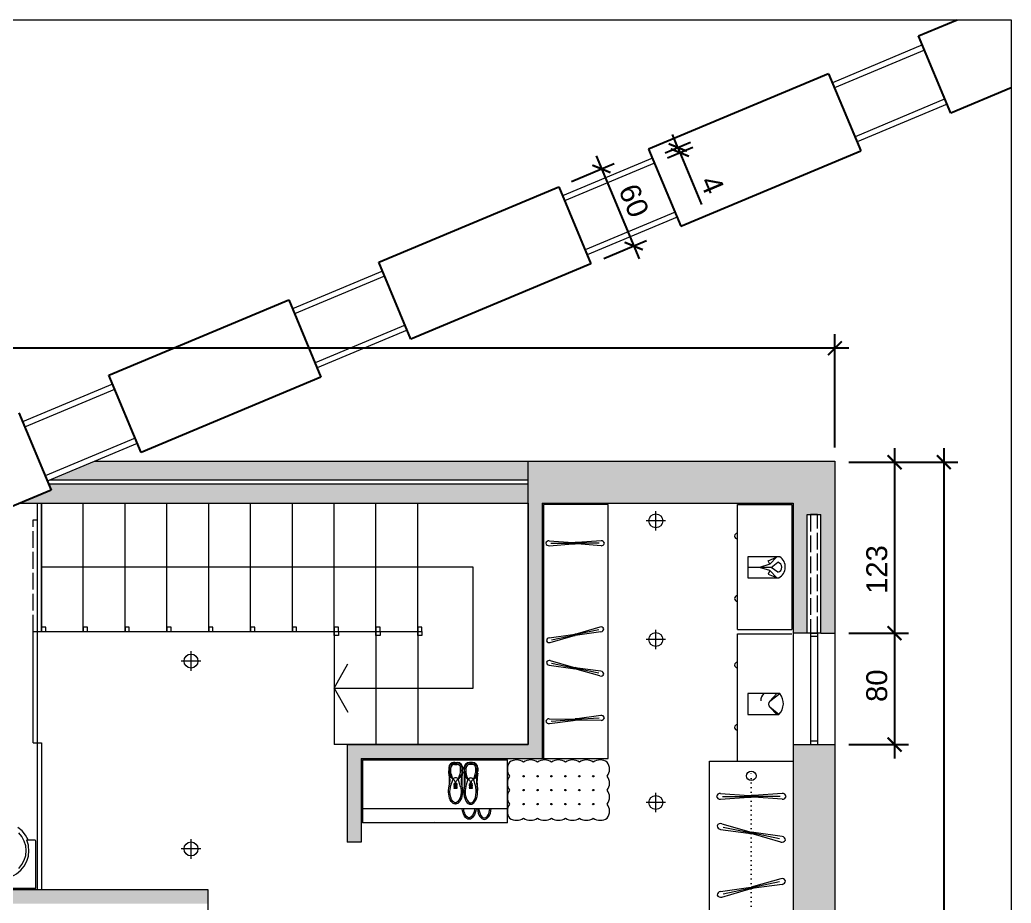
# Model space of a CAD drawing. Header units: millimetres. Extents: x 19901 to 59163, y 13732 to 30178.
# Drawn here: x 42923 to 43635, y 28216 to 28850 of the extents above; entities that cross this region are included whole.
import ezdxf

# ---------------------------------------------------------------- set-up
doc = ezdxf.new("R2010")
doc.units = ezdxf.units.MM
doc.linetypes.add('ACAD_ISO02W100', pattern=[15, 12, -3])
doc.linetypes.add('PUNTO2', pattern=[3.175, 0, -3.175])
doc.layers.get('0').update_dxf_attribs({"lineweight": 18})
for name, color, linetype, lineweight in [('A-DOOR-FULL', 4, 'Continuous', 18), ('A-FURN', 8, 'Continuous', 13), ('CAMPITURA', 9, 'Continuous', 13), ('MURO', 1, 'Continuous', 25), ('PROIEZIONI', 145, 'Continuous', 13), ('QUOTE', 252, 'Continuous', 13), ('Vetro', 150, 'Continuous', 15), ('Wall', 255, 'Continuous', 20)]:
    doc.layers.add(name, color=color, linetype=linetype, lineweight=lineweight)
doc.styles.get("Standard").update_dxf_attribs({"font": 'arial.ttf'})
doc.dimstyles.new('1-1', dxfattribs={"dimtxt": 15, "dimasz": 10, "dimexe": 10, "dimexo": 10, "dimgap": 5, "dimtad": 1, "dimdec": 0, "dimtxsty": 'Standard', "dimblk": 'ARCHTICK', "dimcen": 2.5, "dimdle": 10, "dimadec": 0, "dimazin": 0, "dimtfac": 1, "dimtdec": 0, "dimtmove": 0, "dimatfit": 3, "dimldrblk": 'ARCHTICK', "dimfxl": 1, "dimarcsym": 0})

# ---------------------------------------------------------------- blocks, each defined once
blk = doc.blocks.new('_ArchTick')
at = {"color": 0, "linetype": 'ByBlock', "const_width": 0.15}
blk.add_lwpolyline([(-0.5, -0.5), (0.5, 0.5)], dxfattribs=at)
blk = doc.blocks.new('*D8')
at = {"layer": 'Defpoints', "color": 0, "transparency": 16777216}
for p in [(43508.16, 28532.49), (43508.16, 27753.14), (43586.29, 27753.14)]:
    blk.add_point(p, dxfattribs=at)
at = {"layer": 'QUOTE', "color": 0, "lineweight": -2, "transparency": 16777216}
for p, q in [((43586.29, 28542.49), (43586.29, 27743.14)), ((43518.16, 28532.49), (43596.29, 28532.49)), ((43518.16, 27753.14), (43596.29, 27753.14))]:
    blk.add_line(p, q, dxfattribs=at)
at = {"layer": 'QUOTE', "color": 0, "lineweight": -2, "transparency": 16777216, "xscale": 10, "yscale": 10, "zscale": 10}
for p, rotation in [((43586.29, 28532.49), 90), ((43586.29, 27753.14), 270)]:
    blk.add_blockref('_ArchTick', p, dxfattribs=dict(at, rotation=rotation))
at = {"layer": 'QUOTE', "color": 0, "transparency": 16777216, "insert": (43573.63, 28142.81), "char_height": 15, "attachment_point": 5, "rotation": 90}
blk.add_mtext('779', dxfattribs=at)
blk = doc.blocks.new('*D9')
at = {"layer": 'Defpoints', "color": 0, "transparency": 16777216}
for p in [(42258.16, 28614.23), (42258.16, 28532.49), (43508.16, 28533.14)]:
    blk.add_point(p, dxfattribs=at)
at = {"layer": 'QUOTE', "color": 0, "lineweight": -2, "transparency": 16777216}
for p, q in [((42258.16, 28542.49), (42258.16, 28624.23)), ((43508.16, 28543.14), (43508.16, 28624.23)), ((43518.16, 28614.23), (42248.16, 28614.23))]:
    blk.add_line(p, q, dxfattribs=at)
at = {"layer": 'QUOTE', "color": 0, "lineweight": -2, "transparency": 16777216, "xscale": 10, "yscale": 10, "zscale": 10, "rotation": 180}
blk.add_blockref('_ArchTick', (42258.16, 28614.23), dxfattribs=at)
at = {"layer": 'QUOTE', "color": 0, "lineweight": -2, "transparency": 16777216, "xscale": 10, "yscale": 10, "zscale": 10}
blk.add_blockref('_ArchTick', (43508.16, 28614.23), dxfattribs=at)
at = {"layer": 'QUOTE', "color": 0, "transparency": 16777216, "insert": (42883.16, 28626.89), "char_height": 15, "attachment_point": 5}
blk.add_mtext('1250', dxfattribs=at)
blk = doc.blocks.new('*D94')
at = {"layer": 'Defpoints', "color": 0, "transparency": 16777216}
for p in [(43309.96, 28730.07), (43363.79, 28687.56), (43333.13, 28674.72)]:
    blk.add_point(p, dxfattribs=at)
at = {"layer": 'QUOTE', "color": 0, "lineweight": -2, "transparency": 16777216}
for p, q in [((43336.75, 28752.13), (43367.65, 28678.34)), ((43319.18, 28733.93), (43349.84, 28746.77)), ((43342.35, 28678.58), (43373.01, 28691.42))]:
    blk.add_line(p, q, dxfattribs=at)
at = {"layer": 'QUOTE', "color": 0, "lineweight": -2, "transparency": 16777216, "xscale": 10, "yscale": 10, "zscale": 10}
for p, rotation in [((43340.61, 28742.9), 112.7207872947335), ((43363.79, 28687.56), 292.7207872947335)]:
    blk.add_blockref('_ArchTick', p, dxfattribs=dict(at, rotation=rotation))
at = {"layer": 'QUOTE', "color": 0, "transparency": 16777216, "insert": (43363.88, 28720.12), "char_height": 15, "attachment_point": 5, "rotation": 292.72079}
blk.add_mtext('60', dxfattribs=at)
blk = doc.blocks.new('*D95')
at = {"layer": 'Defpoints', "color": 0, "transparency": 16777216}
for p in [(43377.23, 28750.65), (43396.92, 28754.56), (43378.77, 28746.96)]:
    blk.add_point(p, dxfattribs=at)
at = {"layer": 'QUOTE', "color": 0, "lineweight": -2, "transparency": 16777216}
for p, q in [((43395.37, 28758.25), (43391.51, 28767.47)), ((43386.45, 28754.51), (43404.6, 28762.11)), ((43388, 28750.82), (43406.14, 28758.42)), ((43395.37, 28758.25), (43396.92, 28754.56)), ((43396.92, 28754.56), (43412.51, 28717.31))]:
    blk.add_line(p, q, dxfattribs=at)
at = {"layer": 'QUOTE', "color": 0, "lineweight": -2, "transparency": 16777216, "xscale": 10, "yscale": 10, "zscale": 10}
for p, rotation in [((43395.37, 28758.25), 292.720787294776), ((43396.92, 28754.56), 112.7207872947759)]:
    blk.add_blockref('_ArchTick', p, dxfattribs=dict(at, rotation=rotation))
at = {"layer": 'QUOTE', "color": 0, "transparency": 16777216, "insert": (43420.11, 28731.54), "char_height": 15, "attachment_point": 5, "rotation": 292.72079}
blk.add_mtext('4', dxfattribs=at)
blk = doc.blocks.new('*D96')
at = {"layer": 'Defpoints', "color": 0, "transparency": 16777216}
for p in [(43508.16, 28409.9), (43508.16, 28329.9), (43550.92, 28329.9)]:
    blk.add_point(p, dxfattribs=at)
at = {"layer": 'QUOTE', "color": 0, "lineweight": -2, "transparency": 16777216}
for p, q in [((43550.92, 28419.9), (43550.92, 28319.9)), ((43518.16, 28409.9), (43560.92, 28409.9)), ((43518.16, 28329.9), (43560.92, 28329.9))]:
    blk.add_line(p, q, dxfattribs=at)
at = {"layer": 'QUOTE', "color": 0, "lineweight": -2, "transparency": 16777216, "xscale": 10, "yscale": 10, "zscale": 10}
for p, rotation in [((43550.92, 28409.9), 90), ((43550.92, 28329.9), 270)]:
    blk.add_blockref('_ArchTick', p, dxfattribs=dict(at, rotation=rotation))
at = {"layer": 'QUOTE', "color": 0, "transparency": 16777216, "insert": (43538.26, 28372.18), "char_height": 15, "attachment_point": 5, "rotation": 90}
blk.add_mtext('80', dxfattribs=at)
blk = doc.blocks.new('*D102')
at = {"layer": 'Defpoints', "color": 0, "transparency": 16777216}
for p in [(43508.16, 28532.49), (43508.16, 28409.9), (43550.92, 28409.9)]:
    blk.add_point(p, dxfattribs=at)
at = {"layer": 'QUOTE', "color": 0, "lineweight": -2, "transparency": 16777216}
for p, q in [((43550.92, 28542.49), (43550.92, 28399.9)), ((43518.16, 28532.49), (43560.92, 28532.49)), ((43518.16, 28409.9), (43560.92, 28409.9))]:
    blk.add_line(p, q, dxfattribs=at)
at = {"layer": 'QUOTE', "color": 0, "lineweight": -2, "transparency": 16777216, "xscale": 10, "yscale": 10, "zscale": 10}
for p, rotation in [((43550.92, 28532.49), 90), ((43550.92, 28409.9), 270)]:
    blk.add_blockref('_ArchTick', p, dxfattribs=dict(at, rotation=rotation))
at = {"layer": 'QUOTE', "color": 0, "transparency": 16777216, "insert": (43538.25, 28455.49), "char_height": 15, "attachment_point": 5, "rotation": 90}
blk.add_mtext('123', dxfattribs=at)

msp = doc.modelspace()

# ---------------------------------------------------------------- hatches: boundary and pattern name
h = msp.add_hatch(color=9)
h.dxf.hatch_style = 1
h.paths.add_polyline_path([(43288.16, 28533.14), (42976.88, 28533.14), (42944.64, 28519.64), (43288.16, 28519.64)])
h.paths.add_polyline_path([(43288.16, 28516.64), (42943.99, 28516.64), (42945.72, 28512.5), (42923.36, 28503.14), (43288.16, 28503.14)])
h = msp.add_hatch(color=9)
h.dxf.hatch_style = 1
h.paths.add_polyline_path([(43508.16, 28329.9), (43478.16, 28329.9), (43478.16, 28073.14), (43168.16, 28073.14), (43168.16, 28148.14), (43158.16, 28148.14), (43158.16, 28063.14), (43478.16, 28063.14), (43478.16, 27985.99), (43508.16, 27985.99)])
at = {"layer": 'CAMPITURA'}
h = msp.add_hatch(color=256, dxfattribs=at)
h.dxf.hatch_style = 1
h.paths.add_polyline_path([(42683.16, 27783.14), (42683.16, 27753.14), (42690.16, 27753.14), (42698.16, 27753.14), (42698.16, 27882.74), (42683.16, 27882.74)])
h.paths.add_polyline_path([(43498.16, 28494.9), (43498.16, 28409.9), (43508.16, 28409.9), (43508.16, 28533.14), (43478.16, 28533.14), (43478.16, 28409.9), (43488.16, 28409.9), (43488.16, 28494.9)])
h = msp.add_hatch(color=256, dxfattribs=at)
h.dxf.hatch_style = 1
h.paths.add_polyline_path([(43508.16, 28533.14), (43288.16, 28533.14), (43288.16, 28329.9), (43158.16, 28329.9), (43158.16, 28259.9), (43168.16, 28259.9), (43168.16, 28319.9), (43298.16, 28319.9), (43298.16, 28503.14), (43478.16, 28503.14), (43478.16, 28409.9), (43488.16, 28409.9), (43488.16, 28494.9), (43498.16, 28494.9), (43498.16, 28409.9), (43508.16, 28409.9)])
h = msp.add_hatch(color=9, dxfattribs=at)
h.dxf.hatch_style = 1
h.paths.add_polyline_path([(43058.16, 28225.9), (42693.16, 28225.9), (42693.16, 28332.56), (42683.16, 28332.63), (42683.16, 28210.9), (42698.16, 28210.9), (42698.16, 28215.9), (43058.16, 28215.9)])
h.paths.add_polyline_path([(43508.16, 28329.9), (43478.16, 28329.9), (43478.16, 27783.14), (43438.16, 27783.14), (43438.16, 27773.14), (43438.16, 27767.42), (43438.16, 27763.14), (43438.16, 27757.79), (43438.16, 27753.14), (43508.16, 27753.14)])

# ---------------------------------------------------------------- linework, layer by layer
for p, q in [((41634.61, 28849.8), (43634.61, 28849.8)), ((43634.61, 28849.8), (43634.61, 26843.43))]:
    msp.add_line(p, q)
at = {"color": 1}
for p, q in [((42938.89, 28411.09), (42938.89, 28503.14)), ((42968.89, 28411.09), (42968.89, 28503.14)), ((42998.89, 28411.09), (42998.89, 28503.14)), ((43028.89, 28411.09), (43028.89, 28503.14)), ((43058.89, 28411.09), (43058.89, 28503.14)), ((43088.89, 28411.09), (43088.89, 28503.14)), ((43118.89, 28411.09), (43118.89, 28503.14)), ((43148.89, 28411.09), (43148.89, 28503.14)), ((43178.89, 28411.09), (43178.89, 28503.14)), ((43208.89, 28411.09), (43208.89, 28503.14)), ((43288.16, 28503.14), (43288.16, 28329.9)), ((42941.89, 28414.09), (42938.89, 28414.09)), ((42938.89, 28414.09), (42938.89, 28411.09)), ((42938.89, 28411.09), (42941.89, 28411.09)), ((42941.89, 28411.09), (42941.89, 28414.09)), ((42971.89, 28414.09), (42968.89, 28414.09)), ((42968.89, 28414.09), (42968.89, 28411.09)), ((42968.89, 28411.09), (42971.89, 28411.09)), ((42971.89, 28411.09), (42971.89, 28414.09)), ((43001.89, 28414.09), (42998.89, 28414.09)), ((42998.89, 28414.09), (42998.89, 28411.09)), ((42998.89, 28411.09), (43001.89, 28411.09)), ((43001.89, 28411.09), (43001.89, 28414.09)), ((43031.89, 28414.09), (43028.89, 28414.09)), ((43028.89, 28414.09), (43028.89, 28411.09)), ((43028.89, 28411.09), (43031.89, 28411.09)), ((43031.89, 28411.09), (43031.89, 28414.09)), ((43061.89, 28414.09), (43058.89, 28414.09)), ((43058.89, 28414.09), (43058.89, 28411.09)), ((43058.89, 28411.09), (43061.89, 28411.09)), ((43061.89, 28411.09), (43061.89, 28414.09)), ((43091.89, 28414.09), (43088.89, 28414.09)), ((43088.89, 28414.09), (43088.89, 28411.09)), ((43088.89, 28411.09), (43091.89, 28411.09)), ((43091.89, 28411.09), (43091.89, 28414.09)), ((43121.89, 28414.09), (43118.89, 28414.09)), ((43118.89, 28414.09), (43118.89, 28411.09)), ((43118.89, 28411.09), (43121.89, 28411.09)), ((43121.89, 28411.09), (43121.89, 28414.09)), ((43151.89, 28414.09), (43148.89, 28414.09)), ((43148.89, 28414.09), (43148.89, 28411.09)), ((43148.89, 28411.09), (43151.89, 28411.09)), ((43148.89, 28411.09), (43148.89, 28329.9)), ((43148.89, 28411.09), (43151.89, 28411.09)), ((43148.89, 28408.09), (43148.89, 28411.09)), ((43151.89, 28408.09), (43148.89, 28408.09)), ((43151.89, 28411.09), (43151.89, 28414.09)), ((43151.89, 28411.09), (43151.89, 28408.09)), ((43181.89, 28414.09), (43178.89, 28414.09)), ((43178.89, 28414.09), (43178.89, 28411.09)), ((43178.89, 28411.09), (43181.89, 28411.09)), ((43178.89, 28411.09), (43178.89, 28329.9)), ((43178.89, 28411.09), (43181.89, 28411.09)), ((43178.89, 28408.09), (43178.89, 28411.09)), ((43181.89, 28408.09), (43178.89, 28408.09)), ((43181.89, 28411.09), (43181.89, 28414.09)), ((43181.89, 28411.09), (43181.89, 28408.09)), ((43211.89, 28414.09), (43208.89, 28414.09)), ((43208.89, 28414.09), (43208.89, 28411.09)), ((43208.89, 28411.09), (43208.89, 28329.9)), ((43208.89, 28411.09), (43211.89, 28411.09)), ((43208.89, 28408.09), (43208.89, 28411.09)), ((43211.89, 28408.09), (43208.89, 28408.09)), ((43211.89, 28411.09), (43211.89, 28414.09)), ((43211.89, 28411.09), (43211.89, 28408.09)), ((43288.16, 28329.9), (43148.89, 28329.9))]:
    msp.add_line(p, q, dxfattribs=at)
at = {"layer": 'A-DOOR-FULL', "linetype": 'ACAD_ISO02W100'}
for p, q in [((43490.66, 28494.9), (43490.66, 28409.9)), ((43495.66, 28409.9), (43495.66, 28494.9)), ((43490.66, 28409.9), (43495.66, 28409.9))]:
    msp.add_line(p, q, dxfattribs=at)
at = {"layer": 'A-DOOR-FULL'}
for p, q in [((43498.16, 28409.9), (43488.16, 28409.9)), ((43490.66, 28409.9), (43490.66, 28329.9)), ((43495.66, 28409.9), (43490.66, 28409.9)), ((43495.66, 28409.9), (43495.66, 28329.9)), ((43495.66, 28407.4), (43490.66, 28407.4)), ((43495.66, 28332.4), (43490.66, 28332.4)), ((43490.66, 28329.9), (43495.66, 28329.9))]:
    msp.add_line(p, q, dxfattribs=at)
at = {"layer": 'A-FURN'}
for p, q in [((42938.89, 28503.15), (42938.89, 28438.1)), ((43345.48, 28502.14), (43299.16, 28502.14)), ((43299.16, 28502.14), (43299.16, 28319.9)), ((43345.48, 28319.9), (43345.48, 28502.14)), ((43438.16, 28412.4), (43438.16, 28502.14)), ((43438.16, 28502.14), (43477.16, 28502.14)), ((43477.16, 28502.14), (43477.16, 28412.4)), ((43303.16, 28476.06), (43320.23, 28474.82)), ((43303.16, 28472.59), (43320.23, 28473.83)), ((43304.43, 28474.32), (43320.9, 28474.32)), ((43320.23, 28474.82), (43321.76, 28474.82)), ((43320.23, 28473.83), (43321.76, 28473.83)), ((43321.76, 28474.49), (43321.06, 28474.49)), ((43321.76, 28474.16), (43321.06, 28474.16)), ((43323.29, 28474.82), (43321.76, 28474.82)), ((43321.76, 28474.49), (43322.46, 28474.49)), ((43321.76, 28474.16), (43322.46, 28474.16)), ((43323.29, 28473.83), (43321.76, 28473.83)), ((43339.09, 28474.32), (43322.62, 28474.32)), ((43340.36, 28476.06), (43323.29, 28474.82)), ((43340.36, 28472.59), (43323.29, 28473.83)), ((43445.7, 28464.62), (43445.7, 28449.67)), ((43468.67, 28464.62), (43445.7, 28464.62)), ((43461.49, 28459.33), (43466.56, 28464.62)), ((43461.49, 28459.33), (43454.08, 28457.03)), ((43460.14, 28461.79), (43466.31, 28464.36)), ((43461.52, 28459.35), (43460.14, 28461.79)), ((43462.46, 28457.03), (43467.28, 28460.68)), ((43462.46, 28457.03), (43445.7, 28457.03)), ((43462.46, 28457.03), (43445.7, 28457.03)), ((43461.52, 28454.71), (43454.08, 28457.03)), ((43461.52, 28454.71), (43460.14, 28452.27)), ((43460.14, 28452.27), (43466.34, 28449.89)), ((43466.55, 28449.67), (43461.52, 28454.71)), ((43467.28, 28453.58), (43462.46, 28457.03)), ((43445.7, 28449.67), (43467.91, 28449.67)), ((43303.2, 28406.55), (43320.16, 28408.86)), ((43303.92, 28403.16), (43320.37, 28407.9)), ((43304.8, 28405.12), (43320.92, 28408.52)), ((43320.16, 28408.86), (43321.66, 28409.18)), ((43320.37, 28407.9), (43321.86, 28408.21)), ((43321.73, 28408.86), (43321.05, 28408.71)), ((43321.79, 28408.54), (43321.11, 28408.39)), ((43323.15, 28409.49), (43321.66, 28409.18)), ((43321.73, 28408.86), (43322.41, 28409)), ((43321.79, 28408.54), (43322.48, 28408.68)), ((43323.36, 28408.53), (43321.86, 28408.21)), ((43338.72, 28412.28), (43322.6, 28408.87)), ((43339.6, 28414.24), (43323.15, 28409.49)), ((43340.32, 28410.84), (43323.36, 28408.53)), ((43438.16, 28412.4), (43477.16, 28412.4)), ((43438.16, 28318.14), (43438.16, 28409.4)), ((43438.16, 28409.4), (43477.16, 28409.4)), ((43303.2, 28386.86), (43320.16, 28384.54)), ((43303.92, 28390.25), (43320.37, 28385.51)), ((43304.8, 28388.29), (43320.92, 28384.89)), ((43320.16, 28384.54), (43321.66, 28384.23)), ((43320.37, 28385.51), (43321.86, 28385.2)), ((43321.73, 28384.55), (43321.05, 28384.7)), ((43321.79, 28384.87), (43321.11, 28385.02)), ((43323.15, 28383.91), (43321.66, 28384.23)), ((43321.73, 28384.55), (43322.41, 28384.41)), ((43321.79, 28384.87), (43322.48, 28384.73)), ((43323.36, 28384.88), (43321.86, 28385.2)), ((43338.72, 28381.13), (43322.6, 28384.53)), ((43339.6, 28379.17), (43323.15, 28383.91)), ((43340.32, 28382.57), (43323.36, 28384.88)), ((43445.7, 28366.51), (43445.7, 28351.57)), ((43468.67, 28366.51), (43445.7, 28366.51)), ((43461.39, 28361.12), (43466.56, 28366.51)), ((43461.39, 28361.12), (43468.67, 28366.51)), ((43340.22, 28350.8), (43323.25, 28348.48)), ((43445.7, 28351.57), (43467.91, 28351.57)), ((43466.55, 28351.57), (43461.43, 28356.69)), ((43467.91, 28351.57), (43461.43, 28356.69)), ((43303.08, 28348.44), (43320.2, 28348.28)), ((43303.3, 28344.98), (43320.27, 28347.3)), ((43304.46, 28346.79), (43320.9, 28347.83)), ((43320.2, 28348.28), (43321.73, 28348.38)), ((43320.27, 28347.3), (43321.79, 28347.39)), ((43321.75, 28348.05), (43321.06, 28348.01)), ((43321.77, 28347.72), (43321.08, 28347.68)), ((43323.25, 28348.48), (43321.73, 28348.38)), ((43321.75, 28348.05), (43322.44, 28348.09)), ((43321.77, 28347.72), (43322.47, 28347.77)), ((43323.32, 28347.49), (43321.79, 28347.39)), ((43339.06, 28348.98), (43322.62, 28347.94)), ((43340.44, 28347.33), (43323.32, 28347.49)), ((43169.16, 28318.9), (43273.16, 28318.9)), ((43169.16, 28318.9), (43169.16, 28273.9)), ((43235.14, 28315.73), (43237.14, 28315.71)), ((43235.15, 28316.73), (43237.15, 28316.71)), ((43235.16, 28317.23), (43237.16, 28317.21)), ((43248.03, 28315.61), (43246.03, 28315.63)), ((43248.04, 28316.61), (43246.04, 28316.63)), ((43248.05, 28317.11), (43246.05, 28317.13)), ((43273.16, 28273.9), (43273.16, 28318.9)), ((43298.16, 28319.9), (43345.48, 28319.9)), ((43418.16, 28133.14), (43418.16, 28318.14)), ((43418.16, 28318.14), (43478.16, 28318.14)), ((43231.12, 28313.27), (43231.09, 28311.02)), ((43231.59, 28311.02), (43231.62, 28313.27)), ((43240.59, 28310.93), (43240.62, 28313.18)), ((43242.01, 28313.17), (43242.08, 28310.91)), ((43242.48, 28310.91), (43242.51, 28313.16)), ((43251.48, 28310.82), (43251.51, 28313.07)), ((43252.01, 28313.07), (43251.98, 28310.82)), ((43232.42, 28299.82), (43234.21, 28305.47)), ((43234.14, 28305.24), (43234.87, 28304.67)), ((43234.89, 28301.06), (43237.1, 28301.04)), ((43237.1, 28301.83), (43234.9, 28301.85)), ((43234.9, 28301.66), (43237.1, 28301.64)), ((43237.1, 28301.23), (43234.9, 28301.25)), ((43235.79, 28300.65), (43235.8, 28301.05)), ((43235.8, 28301.85), (43235.81, 28302.68)), ((43235.8, 28301.25), (43235.8, 28301.65)), ((43236.19, 28300.64), (43236.2, 28301.04)), ((43236.2, 28301.84), (43236.21, 28302.68)), ((43236.2, 28301.24), (43236.2, 28301.64)), ((43237.93, 28305.21), (43237.2, 28304.64)), ((43239.54, 28299.75), (43237.87, 28305.43)), ((43243.31, 28299.71), (43245.1, 28305.36)), ((43245.03, 28305.14), (43245.76, 28304.56)), ((43245.79, 28301.75), (43247.99, 28301.72)), ((43247.99, 28301.53), (43245.79, 28301.55)), ((43245.79, 28301.15), (43247.99, 28301.12)), ((43246.69, 28301.74), (43246.7, 28302.58)), ((43246.69, 28301.14), (43246.69, 28301.54)), ((43247.09, 28301.73), (43247.1, 28302.57)), ((43247.09, 28301.13), (43247.09, 28301.54)), ((43248.82, 28305.1), (43248.09, 28304.53)), ((43250.44, 28299.64), (43248.76, 28305.33)), ((43237.08, 28298.87), (43234.87, 28298.89)), ((43234.87, 28298.69), (43237.07, 28298.67)), ((43237.09, 28300.07), (43234.88, 28300.09)), ((43234.88, 28299.89), (43237.09, 28299.87)), ((43237.08, 28299.47), (43234.88, 28299.49)), ((43234.88, 28299.29), (43237.08, 28299.27)), ((43237.09, 28300.63), (43234.89, 28300.65)), ((43234.89, 28300.46), (43237.09, 28300.44)), ((43235.77, 28298.88), (43235.78, 28299.28)), ((43235.78, 28299.48), (43235.78, 28299.88)), ((43235.79, 28300.08), (43235.79, 28300.45)), ((43236.17, 28298.88), (43236.18, 28299.28)), ((43236.18, 28299.48), (43236.18, 28299.88)), ((43236.19, 28300.08), (43236.19, 28300.44)), ((43245.76, 28298.78), (43247.97, 28298.76)), ((43247.96, 28298.56), (43245.76, 28298.58)), ((43245.77, 28299.98), (43247.98, 28299.96)), ((43247.98, 28299.76), (43245.77, 28299.78)), ((43245.77, 28299.38), (43247.97, 28299.36)), ((43247.97, 28299.16), (43245.77, 28299.18)), ((43247.99, 28300.93), (43245.78, 28300.95)), ((43245.78, 28300.55), (43247.98, 28300.52)), ((43247.98, 28300.33), (43245.78, 28300.35)), ((43246.66, 28298.77), (43246.67, 28299.17)), ((43246.67, 28299.37), (43246.67, 28299.77)), ((43246.68, 28300.54), (43246.69, 28300.94)), ((43246.68, 28299.97), (43246.68, 28300.34)), ((43247.06, 28298.77), (43247.07, 28299.17)), ((43247.07, 28299.37), (43247.07, 28299.77)), ((43247.08, 28300.53), (43247.09, 28300.94)), ((43247.08, 28299.97), (43247.08, 28300.34)), ((43426.01, 28294.86), (43446.34, 28293.38)), ((43470.3, 28294.86), (43449.98, 28293.38)), ((43426.01, 28290.72), (43446.34, 28292.2)), ((43427.53, 28292.79), (43447.14, 28292.79)), ((43446.34, 28293.38), (43448.16, 28293.38)), ((43446.34, 28292.2), (43448.16, 28292.2)), ((43448.16, 28292.98), (43447.33, 28292.98)), ((43448.16, 28292.6), (43447.33, 28292.6)), ((43449.98, 28293.38), (43448.16, 28293.38)), ((43448.16, 28292.98), (43448.99, 28292.98)), ((43448.16, 28292.6), (43448.99, 28292.6)), ((43449.98, 28292.2), (43448.16, 28292.2)), ((43468.79, 28292.79), (43449.18, 28292.79)), ((43470.3, 28290.72), (43449.98, 28292.2)), ((43273.16, 28283.9), (43169.16, 28283.9)), ((43273.16, 28273.9), (43169.16, 28273.9)), ((43426.92, 28273.16), (43446.5, 28267.52)), ((42925.04, 28268.05), (42922.01, 28270.53)), ((42927.52, 28265.02), (42925.04, 28268.05)), ((43426.06, 28269.12), (43446.26, 28266.37)), ((43427.97, 28270.83), (43447.16, 28266.78)), ((43446.26, 28266.37), (43448.04, 28265.99)), ((43446.5, 28267.52), (43448.28, 28267.14)), ((43448.12, 28266.38), (43447.31, 28266.55)), ((43448.2, 28266.76), (43447.39, 28266.93)), ((43449.82, 28265.62), (43448.04, 28265.99)), ((43448.12, 28266.38), (43448.93, 28266.21)), ((43448.2, 28266.76), (43449.01, 28266.59)), ((43450.06, 28266.77), (43448.28, 28267.14)), ((43468.35, 28262.31), (43449.16, 28266.36)), ((43469.4, 28259.97), (43449.82, 28265.62)), ((43470.25, 28264.02), (43450.06, 28266.77)), ((42929.37, 28261.56), (42927.52, 28265.02)), ((42928.42, 28261.4), (42928.37, 28261.56)), ((42934.03, 28261.4), (42928.42, 28261.4)), ((42934.37, 28261.31), (42934.03, 28261.4)), ((42934.64, 28261.06), (42934.37, 28261.31)), ((42934.83, 28260.66), (42934.64, 28261.06)), ((42934.89, 28260.2), (42934.83, 28260.66)), ((42934.89, 28226.9), (42934.89, 28260.2)), ((43468.35, 28231.4), (43449.16, 28227.35)), ((43469.4, 28233.73), (43449.82, 28228.09)), ((42824.89, 28226.9), (42934.89, 28226.9)), ((43426.06, 28224.58), (43446.26, 28227.34)), ((43426.92, 28220.54), (43446.5, 28226.18)), ((43427.97, 28222.87), (43447.16, 28226.92)), ((43446.26, 28227.34), (43448.04, 28227.71)), ((43446.5, 28226.18), (43448.28, 28226.56)), ((43448.12, 28227.33), (43447.31, 28227.15)), ((43448.2, 28226.95), (43447.39, 28226.77)), ((43449.82, 28228.09), (43448.04, 28227.71)), ((43448.12, 28227.33), (43448.93, 28227.5)), ((43448.2, 28226.95), (43449.01, 28227.12)), ((43450.06, 28226.94), (43448.28, 28226.56)), ((43470.25, 28229.69), (43450.06, 28226.94))]:
    msp.add_line(p, q, dxfattribs=at)
at = {"layer": 'A-FURN', "linetype": 'PUNTO2'}
for q in [(43448.16, 28310.93), (43448.16, 28106.55)]:
    msp.add_line((43448.16, 28227.14), q, dxfattribs=at)
at = {"layer": 'A-FURN'}
for points in [[(42922.62, 28241.18), (42924.86, 28243.9), (42926.52, 28247.02), (42927.55, 28250.39), (42927.89, 28253.9), (42927.55, 28257.42), (42926.52, 28260.79), (42924.86, 28263.9), (42922.62, 28266.63)], [(42891.37, 28261.4), (42890.28, 28257.81), (42890.19, 28256.9), (42890.19, 28256.9), (42889.89, 28253.9), (42890.28, 28250), (42891.42, 28246.25), (42893.27, 28242.79), (42895.75, 28239.76), (42898.78, 28237.27), (42902.24, 28235.43), (42905.99, 28234.29), (42909.89, 28233.9), (42913.8, 28234.29), (42917.55, 28235.43), (42921.01, 28237.27), (42924.04, 28239.76), (42926.52, 28242.79), (42928.37, 28246.25), (42929.51, 28250), (42929.89, 28253.9), (42929.6, 28256.9), (42929.51, 28257.81), (42928.42, 28261.4)]]:
    msp.add_lwpolyline(points, dxfattribs=at)
for centre, radius in [((43448.16, 28307.52), 3.41), ((43284.79, 28307.27), 0.5), ((43294.79, 28307.27), 0.5), ((43304.79, 28307.27), 0.5), ((43314.79, 28307.27), 0.5), ((43324.79, 28307.27), 0.5), ((43334.79, 28307.27), 0.5), ((43284.79, 28297.27), 0.5), ((43294.79, 28297.27), 0.5), ((43304.79, 28297.27), 0.5), ((43314.79, 28297.27), 0.5), ((43324.79, 28297.27), 0.5), ((43334.79, 28297.27), 0.5), ((43284.79, 28287.27), 0.5), ((43294.79, 28287.27), 0.5), ((43304.79, 28287.27), 0.5), ((43314.79, 28287.27), 0.5), ((43324.79, 28287.27), 0.5), ((43334.79, 28287.27), 0.5)]:
    msp.add_circle(centre, radius, dxfattribs=at)
for centre, radius, start, end in [((43438.16, 28479.52), 2, 90, 270), ((43302.99, 28473.77), 2.3, 85.84036, 165.99332), ((43302.99, 28474.88), 2.3, 194.00668, 274.15964), ((43321.06, 28474.32), 0.163, 90, 270), ((43321.76, 28474.32), 0.2, 54.83235, 125.16765), ((43321.76, 28474.32), 0.2, 234.83235, 305.16765), ((43322.46, 28474.32), 0.163, 270, 90), ((43340.53, 28473.77), 2.3, 14.00668, 94.15964), ((43340.53, 28474.88), 2.3, 265.84036, 345.99332), ((43463.83, 28457.37), 8.72, 297.97266, 56.26935), ((43466.39, 28457.13), 3.66, 284.01205, 75.98799), ((43438.16, 28434.77), 2, 90, 270), ((43321.08, 28408.55), 0.163, 101.919, 281.919), ((43321.76, 28408.7), 0.2, 66.75135, 137.08666), ((43321.76, 28408.7), 0.2, 246.75135, 317.08666), ((43322.44, 28408.84), 0.163, 281.919, 101.919), ((43340.24, 28412.03), 2.3, 25.92568, 106.07864), ((43340.01, 28413.12), 2.3, 277.75936, 357.91232), ((43303.51, 28404.27), 2.3, 97.75936, 177.91232), ((43303.28, 28405.36), 2.3, 205.92568, 286.07864), ((43303.28, 28388.04), 2.3, 73.92136, 154.07432), ((43303.51, 28389.13), 2.3, 182.08768, 262.24064), ((43438.16, 28387.02), 2, 90, 270), ((43321.08, 28384.86), 0.163, 78.081, 258.081), ((43321.76, 28384.71), 0.2, 222.91334, 293.24865), ((43321.76, 28384.71), 0.2, 42.91334, 113.24865), ((43322.44, 28384.57), 0.163, 258.081, 78.081), ((43340.24, 28381.38), 2.3, 253.92136, 334.07432), ((43340.01, 28380.29), 2.3, 2.08768, 82.24064), ((43462.6, 28361.01), 7.72, 134.56591, 178.462), ((43460, 28359.46), 11.17, 315.0768, 39.16522), ((43463.67, 28358.93), 3.17, 136.21943, 224.97553), ((43340.53, 28348.52), 2.3, 17.63807, 97.79103), ((43303.06, 28346.14), 2.3, 89.47175, 169.6247), ((43302.99, 28347.25), 2.3, 197.63807, 277.79103), ((43321.07, 28347.84), 0.163, 93.63139, 273.63139), ((43321.76, 28347.89), 0.2, 58.46373, 128.79904), ((43321.76, 28347.89), 0.2, 238.46373, 308.79904), ((43322.46, 28347.93), 0.163, 273.63139, 93.63139), ((43340.46, 28349.63), 2.3, 269.47175, 349.6247), ((43438.16, 28342.27), 2, 90, 270), ((43281.66, 28312.27), 8.5, 143.95611, 216.04389), ((43279.79, 28310.4), 8.5, 53.95611, 126.04389), ((43289.79, 28310.4), 8.5, 53.95611, 126.04389), ((43299.79, 28310.4), 8.5, 53.95611, 126.04389), ((43309.79, 28310.4), 8.5, 53.95611, 126.04389), ((43319.79, 28310.4), 8.5, 53.95611, 126.04389), ((43329.79, 28310.4), 8.5, 53.95611, 126.04389), ((43339.79, 28310.4), 8.5, 53.95611, 126.04389), ((43337.92, 28312.27), 8.5, 323.95611, 36.04389), ((43234.6, 28312.37), 6.56, 347.24747, 7.00697), ((43281.66, 28302.27), 8.5, 143.95611, 216.04389), ((43337.92, 28302.27), 8.5, 323.95611, 36.04389), ((43281.66, 28292.27), 8.5, 143.95611, 216.04389), ((43337.92, 28292.27), 8.5, 323.95611, 36.04389), ((43425.82, 28292.13), 2.74, 85.84036, 165.99332), ((43470.5, 28292.13), 2.74, 14.00668, 94.15964), ((43281.66, 28282.27), 8.5, 143.95611, 216.04389), ((43337.92, 28282.27), 8.5, 323.95611, 36.04389), ((43425.82, 28293.45), 2.74, 194.00668, 274.15964), ((43447.33, 28292.79), 0.194, 90, 270), ((43448.16, 28292.79), 0.238, 54.83235, 125.16765), ((43448.16, 28292.79), 0.238, 234.83235, 305.16765), ((43448.99, 28292.79), 0.194, 270, 90), ((43470.5, 28293.45), 2.74, 265.84036, 345.99332), ((43279.79, 28284.14), 8.5, 233.95611, 306.04389), ((43289.79, 28284.14), 8.5, 233.95611, 306.04389), ((43299.79, 28284.14), 8.5, 233.95611, 306.04389), ((43309.79, 28284.14), 8.5, 233.95611, 306.04389), ((43319.79, 28284.14), 8.5, 233.95611, 306.04389), ((43329.79, 28284.14), 8.5, 233.95611, 306.04389), ((43339.79, 28284.14), 8.5, 233.95611, 306.04389), ((43426.16, 28270.53), 2.74, 73.92136, 154.07432), ((43426.43, 28271.83), 2.74, 182.08768, 262.24064), ((43447.35, 28266.74), 0.194, 78.081, 258.081), ((43448.16, 28266.57), 0.238, 222.91334, 293.24865), ((43448.16, 28266.57), 0.238, 42.91334, 113.24865), ((43448.97, 28266.4), 0.194, 258.081, 78.081), ((43470.16, 28262.6), 2.74, 253.92136, 334.07432), ((43469.88, 28261.3), 2.74, 2.08768, 82.24064), ((43470.16, 28231.1), 2.74, 25.92568, 106.07864), ((43469.88, 28232.4), 2.74, 277.75936, 357.91232), ((43426.43, 28221.87), 2.74, 97.75936, 177.91232), ((43447.35, 28226.96), 0.194, 101.919, 281.919), ((43448.16, 28227.14), 0.238, 66.75135, 137.08666), ((43448.16, 28227.14), 0.238, 246.75135, 317.08666), ((43448.97, 28227.31), 0.194, 281.919, 101.919), ((43426.16, 28223.17), 2.74, 205.92568, 286.07864)]:
    msp.add_arc(centre, radius, start, end, dxfattribs=at)
for centre, major_axis, ratio, start_param, end_param in [((43235.12, 28313.23), (-2.86, -2.8), 1, 3.926991, 5.497787), ((43235.12, 28313.23), (2.45, -2.5), 1, 2.356194, 3.926991), ((43235.12, 28313.23), (1.75, -1.79), 1, 2.356194, 3.926991), ((43237.12, 28313.21), (-1.79, -1.75), 1, 2.356194, 3.926991), ((43237.12, 28313.21), (-2.5, -2.45), 1, 2.356194, 3.926991), ((43237.12, 28313.21), (2.8, -2.86), 1, 0.785398, 2.356194), ((43246.01, 28313.13), (-2.86, -2.8), 1, 3.926991, 5.497787), ((43246.01, 28313.13), (2.45, -2.5), 1, 2.356194, 3.926991), ((43246.01, 28313.13), (1.75, -1.79), 1, 2.356194, 3.926991), ((43248.01, 28313.11), (-1.79, -1.75), 1, 2.356194, 3.926991), ((43248.01, 28313.11), (-2.5, -2.45), 1, 2.356194, 3.926991), ((43248.01, 28313.11), (2.8, -2.86), 1, 0.785398, 2.356194), ((43191.07, 28304.19), (-28.94, -28.37), 1, 2.191545, 2.503434), ((43216.15, 28304.42), (11.13, -11.36), 1, 0.526156, 1.04464), ((43255.9, 28304.03), (11.13, -11.36), 1, 3.667749, 4.186233), ((43284.03, 28303.52), (30.51, -31.12), 1, 3.784355, 4.086169), ((43198.91, 28304.38), (-31.12, -30.51), 1, 2.197016, 2.49883), ((43227.04, 28304.32), (-11.36, -11.13), 1, 2.096953, 2.615436), ((43246.98, 28310.87), (-0.06, -5.75), 0.782609, 4.712389, 5.833626), ((43246.98, 28310.87), (-0.06, -5.75), 0.782609, 0.449559, 1.570796), ((43266.79, 28303.92), (-11.36, -11.13), 1, 5.238545, 5.757029), ((43291.87, 28303.18), (28.37, -28.94), 1, 3.779751, 4.09164), ((43233.93, 28305.56), (-0.214, -0.21), 1, 2.059101, 3.374497), ((43236.02, 28303.69), (1.71, -1.74), 1, 1.458529, 3.245808), ((43234.89, 28301.16), (0.0688, -0.0702), 1, 2.356194, 5.497787), ((43234.9, 28301.76), (0.0688, -0.0702), 1, 2.356194, 5.497787), ((43233.31, 28302.71), (-1.79, -1.75), 1, 2.356194, 3.265381), ((43238.71, 28302.66), (1.75, -1.79), 1, 3.017804, 3.926991), ((43237.1, 28301.73), (0.0688, -0.0702), 1, -0.785398, 2.356194), ((43237.1, 28301.13), (0.0688, -0.0702), 1, -0.785398, 2.356194), ((43238.15, 28305.52), (-0.214, -0.21), 1, 4.479485, 5.79488), ((43244.82, 28305.45), (0.21, -0.214), 1, 0.488305, 1.8037), ((43246.92, 28303.58), (-1.74, -1.71), 1, 3.037378, 4.824656), ((43245.78, 28301.05), (0.0688, -0.0702), 1, 2.356194, 5.497787), ((43245.79, 28301.65), (0.0688, -0.0702), 1, 2.356194, 5.497787), ((43244.2, 28302.6), (-1.79, -1.75), 1, 2.356194, 3.265381), ((43249.6, 28302.55), (1.75, -1.79), 1, 3.017804, 3.926991), ((43247.99, 28301.63), (0.0688, -0.0702), 1, -0.785398, 2.356194), ((43247.99, 28301.03), (0.0688, -0.0702), 1, -0.785398, 2.356194), ((43249.04, 28305.41), (0.21, -0.214), 1, 2.908689, 4.224084), ((43234.88, 28299.39), (0.0688, -0.0702), 1, 2.356194, 5.497787), ((43234.87, 28298.79), (0.0688, -0.0702), 1, 2.356194, 5.497787), ((43234.88, 28299.99), (0.0688, -0.0702), 1, 2.356194, 5.497787), ((43234.89, 28300.56), (0.0688, -0.0702), 1, 2.356194, 5.497787), ((43237.07, 28298.77), (0.0688, -0.0702), 1, -0.785398, 2.356194), ((43237.08, 28299.37), (0.0688, -0.0702), 1, -0.785398, 2.356194), ((43237.09, 28300.53), (0.0688, -0.0702), 1, -0.785398, 2.356194), ((43237.09, 28299.97), (0.0688, -0.0702), 1, -0.785398, 2.356194), ((43246.84, 28296.12), (-0.09, -9), 0.555556, 4.261362, 8.305008), ((43245.77, 28299.28), (0.0688, -0.0702), 1, 2.356194, 5.497787), ((43245.76, 28298.68), (0.0688, -0.0702), 1, 2.356194, 5.497787), ((43245.77, 28299.88), (0.0688, -0.0702), 1, 2.356194, 5.497787), ((43245.78, 28300.45), (0.0688, -0.0702), 1, 2.356194, 5.497787), ((43247.96, 28298.66), (0.0688, -0.0702), 1, -0.785398, 2.356194), ((43247.97, 28299.26), (0.0688, -0.0702), 1, -0.785398, 2.356194), ((43247.98, 28300.43), (0.0688, -0.0702), 1, -0.785398, 2.356194), ((43247.98, 28299.86), (0.0688, -0.0702), 1, -0.785398, 2.356194), ((43256.64, 28285.29), (-0.09, -9), 0.555556, 4.873085, 7.7044)]:
    msp.add_ellipse(centre, major_axis=major_axis, ratio=ratio, start_param=start_param, end_param=end_param, dxfattribs=at)
at = {"layer": 'A-FURN', "extrusion": (0, 0, -1)}
for centre, major_axis, ratio, start_param, end_param in [((43236.09, 28310.97), (-0.06, -5.75), 0.782609, 0.449559, 1.570796), ((43236.09, 28310.97), (-0.06, -5.75), 0.782609, 4.712389, 5.833626), ((43235.95, 28296.23), (-0.09, -9), 0.555556, 4.261362, 8.305008), ((43245.75, 28285.4), (-0.09, -9), 0.555556, 4.874235, 7.681021)]:
    msp.add_ellipse(centre, major_axis=major_axis, ratio=ratio, start_param=start_param, end_param=end_param, dxfattribs=at)
at = {"layer": 'A-FURN'}
for points, knots in [([(43234.14, 28305.24), (43233.65, 28305.48), (43233.2, 28305.82), (43231.7, 28307.44), (43231.11, 28309.24), (43231.11, 28311.02)], [3.523067, 3.523067, 3.523067, 3.523067, 3.835818, 3.835818, 4.711822, 4.711822, 4.711822, 4.711822]), ([(43233.6, 28306.17), (43233.69, 28307.25), (43232.9, 28308.51), (43232.62, 28310.32), (43232.59, 28310.66), (43232.62, 28313.26)], [3.591152, 3.591152, 3.591152, 3.591152, 4.503931, 4.503931, 4.712389, 4.712389, 4.712389, 4.712389]), ([(43241, 28310.93), (43240.97, 28308.91), (43240.23, 28306.91), (43238.56, 28305.53), (43238.26, 28305.34), (43237.94, 28305.19)], [1.571863, 1.571863, 1.571863, 1.571863, 2.558044, 2.558044, 2.760407, 2.760407, 2.760407, 2.760407]), ([(43238.49, 28306.12), (43238.43, 28307.2), (43239.24, 28308.44), (43239.56, 28310.25), (43239.59, 28310.59), (43239.62, 28313.19)], [3.591152, 3.591152, 3.591152, 3.591152, 4.503931, 4.503931, 4.712389, 4.712389, 4.712389, 4.712389]), ([(43242.08, 28310.91), (43242.07, 28308.9), (43242.77, 28306.88), (43244.41, 28305.47), (43244.71, 28305.28), (43245.03, 28305.12)], [1.571863, 1.571863, 1.571863, 1.571863, 2.558044, 2.558044, 2.760407, 2.760407, 2.760407, 2.760407]), ([(43244.49, 28306.06), (43244.58, 28307.14), (43243.79, 28308.4), (43243.51, 28310.21), (43243.48, 28310.56), (43243.51, 28313.15)], [3.591152, 3.591152, 3.591152, 3.591152, 4.503931, 4.503931, 4.712389, 4.712389, 4.712389, 4.712389]), ([(43248.82, 28305.1), (43249.32, 28305.33), (43249.78, 28305.65), (43251.3, 28307.24), (43251.93, 28309.03), (43251.97, 28310.82)], [3.523067, 3.523067, 3.523067, 3.523067, 3.835818, 3.835818, 4.711822, 4.711822, 4.711822, 4.711822]), ([(43249.38, 28306.02), (43249.32, 28307.09), (43250.13, 28308.33), (43250.45, 28310.14), (43250.48, 28310.49), (43250.51, 28313.08)], [3.591152, 3.591152, 3.591152, 3.591152, 4.503931, 4.503931, 4.712389, 4.712389, 4.712389, 4.712389]), ([(43239.52, 28299.85), (43239.98, 28298.07), (43240.07, 28295.94), (43239.26, 28290.85), (43237.6, 28288.59), (43235.26, 28288.02), (43234.07, 28288.7), (43232.17, 28292.47), (43231.73, 28295.4), (43232.15, 28298.69), (43232.28, 28299.33), (43232.45, 28299.92)], [1.11977, 1.11977, 1.11977, 1.11977, 1.831864, 1.831864, 3.002628, 3.002628, 3.963, 3.963, 4.923372, 4.923372, 5.163416, 5.163416, 5.163416, 5.163416]), ([(43243.34, 28299.81), (43242.84, 28298.04), (43242.71, 28295.91), (43243.41, 28290.81), (43245.03, 28288.51), (43247.36, 28287.9), (43248.56, 28288.55), (43250.54, 28292.28), (43251.04, 28295.21), (43250.68, 28298.5), (43250.56, 28299.14), (43250.41, 28299.74)], [1.11977, 1.11977, 1.11977, 1.11977, 1.831864, 1.831864, 3.002628, 3.002628, 3.963, 3.963, 4.923372, 4.923372, 5.163416, 5.163416, 5.163416, 5.163416]), ([(43249.66, 28283.9), (43249.64, 28283.66), (43249.61, 28283.42), (43249.07, 28280.02), (43247.4, 28277.76), (43245.07, 28277.2), (43243.87, 28277.87), (43242.36, 28280.87), (43241.98, 28282.34), (43241.83, 28283.9)], [1.74472, 1.74472, 1.74472, 1.74472, 1.831864, 1.831864, 3.002628, 3.002628, 3.963, 3.963, 4.528448, 4.528448, 4.528448, 4.528448]), ([(43252.69, 28283.9), (43252.72, 28283.65), (43252.74, 28283.4), (43253.22, 28279.98), (43254.84, 28277.69), (43257.16, 28277.08), (43258.37, 28277.72), (43259.96, 28280.73), (43260.38, 28282.27), (43260.55, 28283.9)], [1.741068, 1.741068, 1.741068, 1.741068, 1.831864, 1.831864, 3.002628, 3.002628, 3.963, 3.963, 4.55104, 4.55104, 4.55104, 4.55104])]:
    msp.add_open_spline(points, degree=3, knots=knots, dxfattribs=at)
at = {"layer": 'MURO'}
for p, q in [((43568.23, 28838.21), (43595.9, 28849.8)), ((43591.4, 28782.87), (43568.23, 28838.21)), ((43503.66, 28811.18), (43374.52, 28757.1)), ((43503.66, 28811.18), (43526.83, 28755.83)), ((43634.61, 28800.96), (43591.4, 28782.87)), ((43374.52, 28757.1), (43397.7, 28701.76)), ((43397.7, 28701.76), (43526.83, 28755.83)), ((43180.82, 28675.99), (43309.96, 28730.07)), ((43309.96, 28730.07), (43333.13, 28674.72)), ((43203.99, 28620.65), (43180.82, 28675.99)), ((43333.13, 28674.72), (43203.99, 28620.65)), ((42987.12, 28594.88), (43116.25, 28648.96)), ((43116.25, 28648.96), (43139.43, 28593.61)), ((43010.29, 28539.54), (42987.12, 28594.88)), ((43139.43, 28593.61), (43010.29, 28539.54)), ((42922.55, 28567.85), (42945.72, 28512.5)), ((42945.72, 28512.5), (42816.59, 28458.43))]:
    msp.add_line(p, q, dxfattribs=at)
at = {"layer": 'PROIEZIONI'}
for p, q in [((43379.67, 28483.49), (43379.67, 28497.49)), ((43386.67, 28490.49), (43372.67, 28490.49)), ((43248.53, 28457.11), (42938.89, 28457.11)), ((43248.53, 28370.49), (43248.53, 28457.11)), ((43379.67, 28398.34), (43379.67, 28412.34)), ((43478.16, 28409.9), (43478.16, 28329.9)), ((43508.16, 28409.9), (43508.16, 28329.9)), ((43386.67, 28405.34), (43372.67, 28405.34)), ((43046.18, 28382.86), (43046.18, 28396.86)), ((43053.18, 28389.86), (43039.18, 28389.86)), ((43148.89, 28370.49), (43158.79, 28387.87)), ((43148.89, 28370.49), (43158.79, 28353.11)), ((43148.89, 28370.49), (43248.53, 28370.49)), ((43379.67, 28281.45), (43379.67, 28295.45)), ((43386.67, 28288.45), (43372.67, 28288.45)), ((43046.18, 28248.09), (43046.18, 28262.09)), ((43053.18, 28255.09), (43039.18, 28255.09))]:
    msp.add_line(p, q, dxfattribs=at)
for centre in [(43379.67, 28490.49), (43379.67, 28405.34), (43046.18, 28389.86), (43379.67, 28288.45), (43046.18, 28255.09)]:
    msp.add_circle(centre, 5, dxfattribs=at)
at = {"layer": 'Vetro'}
for p, q in [((43570.93, 28831.76), (43506.36, 28804.72)), ((43572.48, 28828.07), (43507.91, 28801.03)), ((43587.15, 28793.02), (43522.59, 28765.98)), ((43588.7, 28789.33), (43524.13, 28762.29)), ((43377.23, 28750.65), (43312.66, 28723.61)), ((43378.77, 28746.96), (43314.2, 28719.92)), ((43393.45, 28711.91), (43328.88, 28684.87)), ((43394.99, 28708.22), (43330.43, 28681.18)), ((43183.52, 28669.54), (43118.96, 28642.5)), ((43185.07, 28665.85), (43120.5, 28638.81)), ((43199.75, 28630.79), (43135.18, 28603.76)), ((43201.29, 28627.11), (43136.72, 28600.07)), ((42989.82, 28588.43), (42925.25, 28561.39)), ((42991.37, 28584.74), (42926.8, 28557.7)), ((43006.04, 28549.68), (42941.47, 28522.65)), ((43007.59, 28545.99), (42943.02, 28518.96)), ((43288.16, 28516.64), (42943.99, 28516.64)), ((43288.16, 28519.64), (42944.64, 28519.64)), ((43288.16, 28516.64), (43288.16, 28519.64)), ((42935.89, 28503.15), (42935.89, 28225.9)), ((42938.89, 28411.09), (42938.89, 28503.15)), ((42932.89, 28331.09), (42932.89, 28411.09)), ((42932.89, 28411.09), (42938.89, 28411.09)), ((42932.89, 28331.09), (42938.89, 28331.09)), ((42938.89, 28331.09), (42938.89, 28225.9))]:
    msp.add_line(p, q, dxfattribs=at)
at = {"layer": 'Vetro', "linetype": 'ACAD_ISO02W100'}
for p, q in [((43495.66, 28494.9), (43490.66, 28494.9)), ((42932.89, 28411.09), (42932.89, 28491.09)), ((42932.89, 28491.09), (42935.89, 28491.09)), ((42935.89, 28491.09), (42935.89, 28411.09))]:
    msp.add_line(p, q, dxfattribs=at)
at = {"layer": 'Wall'}
for p, q in [((42976.88, 28533.14), (43508.16, 28533.14)), ((43288.16, 28329.9), (43288.16, 28533.14)), ((43508.16, 28533.14), (43508.16, 28409.9)), ((42923.36, 28503.14), (43288.16, 28503.14)), ((42938.89, 28503.14), (42938.89, 28411.09)), ((43208.89, 28503.14), (43288.16, 28503.14)), ((43298.16, 28503.14), (43478.16, 28503.14)), ((43298.16, 28503.14), (43298.16, 28319.9)), ((43478.16, 28503.14), (43478.16, 28409.9)), ((43488.16, 28494.9), (43498.16, 28494.9)), ((43488.16, 28409.9), (43488.16, 28494.9)), ((43498.16, 28409.9), (43498.16, 28494.9)), ((42938.89, 28411.09), (43211.89, 28411.09)), ((43488.16, 28409.9), (43478.16, 28409.9)), ((43498.16, 28409.9), (43508.16, 28409.9)), ((43158.16, 28329.9), (43288.16, 28329.9)), ((43158.16, 28329.9), (43158.16, 28259.9)), ((43478.16, 28329.9), (43478.16, 28073.14)), ((43478.16, 28329.9), (43508.16, 28329.9)), ((43508.16, 28329.9), (43508.16, 27753.14)), ((43168.16, 28319.9), (43298.16, 28319.9)), ((43168.16, 28319.9), (43168.16, 28259.9)), ((43220.66, 28274.9), (43220.66, 28274.9)), ((43168.16, 28259.9), (43158.16, 28259.9)), ((42693.16, 28225.9), (43058.16, 28225.9)), ((43058.16, 28225.9), (43058.16, 27783.14))]:
    msp.add_line(p, q, dxfattribs=at)
at = {"layer": 'Wall', "color": 1}
for p, q in [((42938.89, 28500.14), (42938.89, 28503.14)), ((42938.89, 28503.14), (43288.16, 28503.14))]:
    msp.add_line(p, q, dxfattribs=at)

# ---------------------------------------------------------------- dimensions: what is measured, and where the dimension line sits
at = {"layer": 'QUOTE'}
for p1, p2, distance, picture, middle in [((43377.23, 28750.65), (43378.77, 28746.96), 19.67, '*D95', (43420.11, 28731.54)), ((43309.96, 28730.07), (43333.13, 28674.72), 33.24, '*D94', (43363.88, 28720.12))]:
    dim = msp.add_aligned_dim(p1=p1, p2=p2, distance=distance, dimstyle='1-1', dxfattribs=at)
    dim.commit()
    dim.dimension.update_dxf_attribs({"geometry": picture, "text_midpoint": middle})
dim = msp.add_linear_dim(base=(42258.16, 28614.23), p1=(43508.16, 28533.14), p2=(42258.16, 28532.49), dimstyle='1-1', dxfattribs=at)
dim.commit()
dim.dimension.update_dxf_attribs({"geometry": '*D9', "text_midpoint": (42883.16, 28626.89)})
dim = msp.add_linear_dim(base=(43586.29, 27753.14), p1=(43508.16, 28532.49), p2=(43508.16, 27753.14), angle=90, dimstyle='1-1', dxfattribs=at)
dim.commit()
dim.dimension.update_dxf_attribs({"geometry": '*D8', "text_midpoint": (43573.63, 28142.81)})
for base, p1, p2, picture, middle in [((43550.92, 28409.9), (43508.16, 28532.49), (43508.16, 28409.9), '*D102', (43550.92, 28455.49)), ((43550.92, 28329.9), (43508.16, 28409.9), (43508.16, 28329.9), '*D96', (43550.92, 28372.18))]:
    dim = msp.add_linear_dim(base=base, p1=p1, p2=p2, angle=90, dimstyle='1-1', dxfattribs=at)
    dim.commit()
    dim.dimension.update_dxf_attribs({"geometry": picture, "text_midpoint": middle, "dimtype": 160})

doc.saveas('drawing.dxf')
